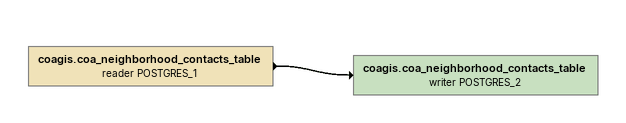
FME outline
coagis.coa_neighborhood_contacts_table (reader POSTGRES_1)
    -> coagis.coa_neighborhood_contacts_table (writer POSTGRES_2)
coagis.coa_neighborhood_contacts_table (writer POSTGRES_2)
